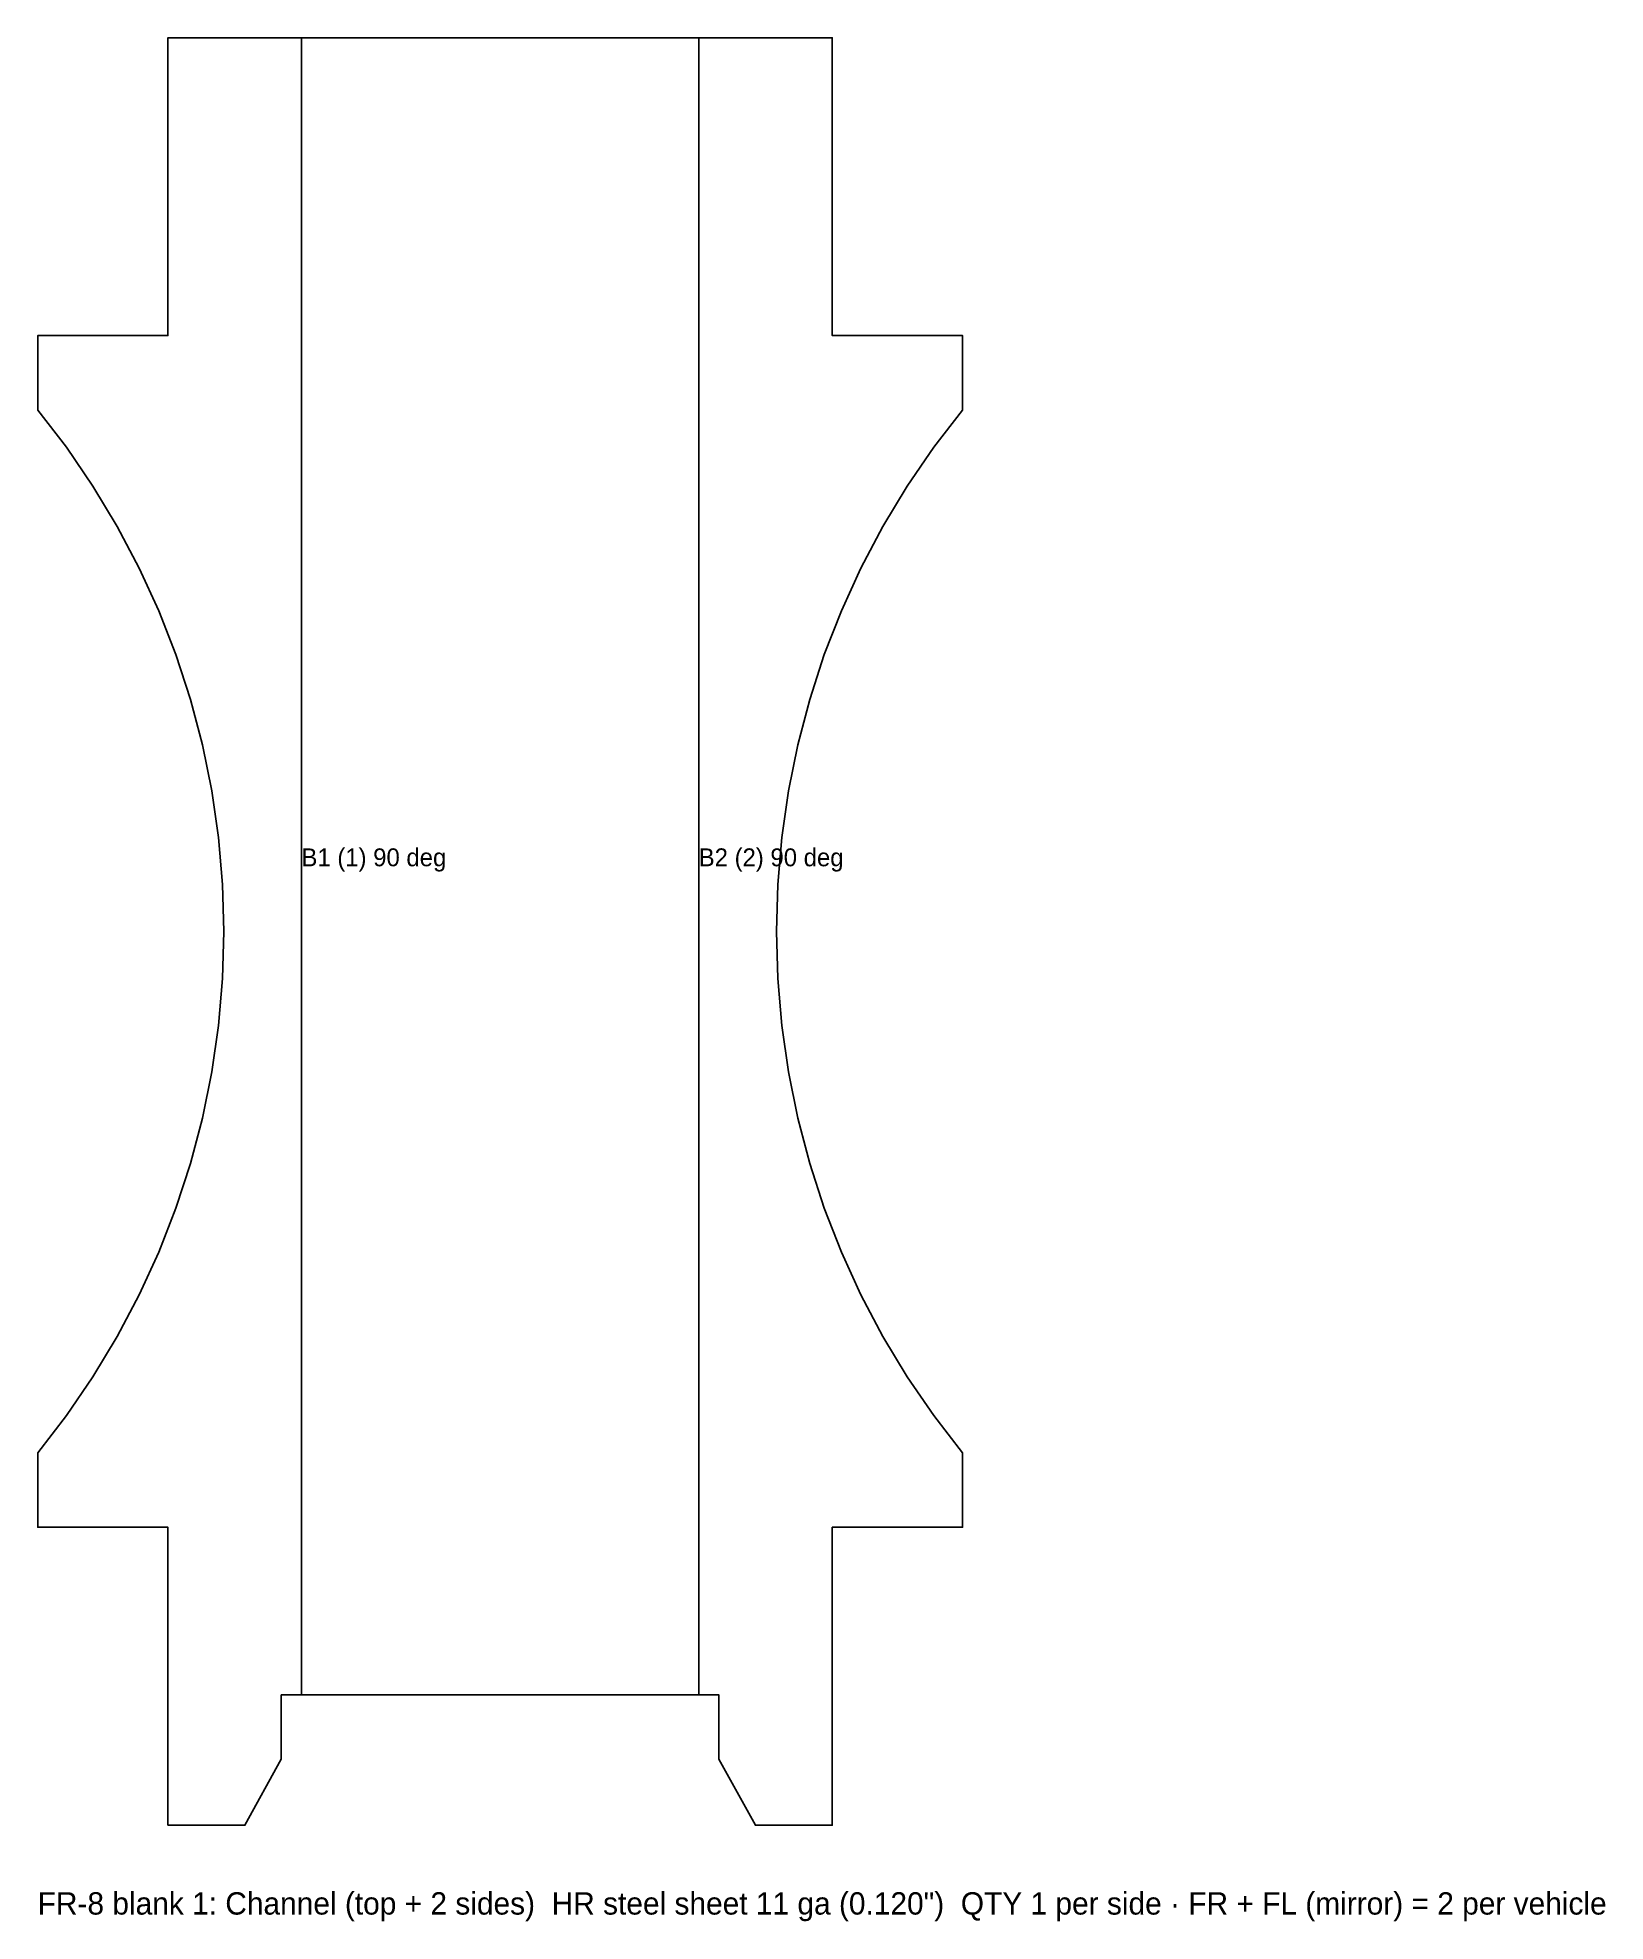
# Model space of a CAD drawing. Header units: inches. Extents: x 0 to 10.5, y -0.6 to 12.
import ezdxf

# ---------------------------------------------------------------- set-up
doc = ezdxf.new("R2010")
doc.units = ezdxf.units.IN
doc.header["$MEASUREMENT"] = 0
for name, color, linetype in [('BEND', 5, 'Continuous'), ('CUT', 7, 'Continuous'), ('TEXT', 3, 'Continuous')]:
    doc.layers.add(name, color=color, linetype=linetype)

msp = doc.modelspace()

# ---------------------------------------------------------------- linework, layer by layer
at = {"layer": 'BEND'}
for p, q in [((1.7711, 0.875), (1.7711, 12)), ((4.4382, 0.875), (4.4382, 12))]:
    msp.add_line(p, q, dxfattribs=at)
at = {"layer": 'CUT'}
msp.add_lwpolyline([(0.875, 0), (0.875, 2), (0, 2), (0, 2.5), (0.193, 2.75), (0.3714, 3.0106), (0.5346, 3.281), (0.6821, 3.5602), (0.8134, 3.8475), (0.9281, 4.1417), (1.0258, 4.4421), (1.1062, 4.7475), (1.1689, 5.057), (1.2139, 5.3696), (1.241, 5.6843), (1.25, 6), (1.241, 6.3157), (1.2139, 6.6304), (1.1689, 6.943), (1.1062, 7.2525), (1.0258, 7.5579), (0.9281, 7.8583), (0.8134, 8.1525), (0.6821, 8.4398), (0.5346, 8.719), (0.3714, 8.9894), (0.193, 9.25), (0, 9.5), (0, 10), (0.875, 10), (0.875, 12), (1.6357, 12), (1.6358, 12), (4.5735, 12), (4.5736, 12), (5.3343, 12), (5.3343, 10), (6.2093, 10), (6.2093, 9.5), (6.0163, 9.25), (5.8378, 8.9894), (5.6746, 8.719), (5.5271, 8.4398), (5.3958, 8.1525), (5.2811, 7.8583), (5.1835, 7.5579), (5.1031, 7.2525), (5.0403, 6.943), (4.9953, 6.6304), (4.9683, 6.3157), (4.9593, 6), (4.9683, 5.6843), (4.9953, 5.3696), (5.0403, 5.057), (5.1031, 4.7475), (5.1835, 4.4421), (5.2811, 4.1417), (5.3958, 3.8475), (5.5271, 3.5602), (5.6746, 3.281), (5.8378, 3.0106), (6.0163, 2.75), (6.2093, 2.5), (6.2093, 2), (5.3343, 2), (5.3343, 0), (4.8184, 0), (4.5735, 0.4427), (4.5735, 0.875), (1.6358, 0.875), (1.6358, 0.4427), (1.3909, 0), (0.875, 0)], close=True, dxfattribs=at)

# ---------------------------------------------------------------- texts
at = {"layer": 'TEXT'}
for s, height, p in [('B1 (1) 90 deg', 0.12, (1.7711, 6.4375)), ('B2 (2) 90 deg', 0.12, (4.4382, 6.4375)), ('FR-8 blank 1: Channel (top + 2 sides)  HR steel sheet 11 ga (0.120")  QTY 1 per side · FR + FL (mirror) = 2 per vehicle', 0.15, (0, -0.6))]:
    msp.add_text(s, height=height, dxfattribs=at).set_placement(p)

doc.saveas('drawing.dxf')
